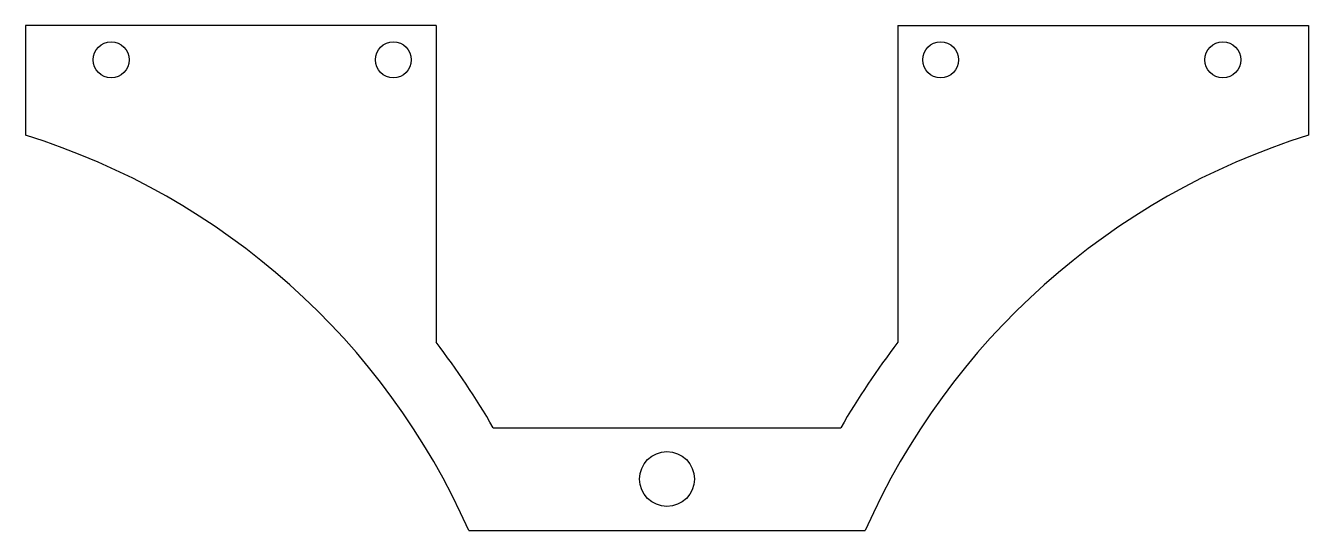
# Model space of a CAD drawing. Header units: millimetres. Extents: x -37.5 to 37.5, y -3 to 26.5.
import ezdxf

# ---------------------------------------------------------------- set-up
doc = ezdxf.new("R2010")
doc.units = ezdxf.units.MM

msp = doc.modelspace()

# ---------------------------------------------------------------- linework, layer by layer
at = {"color": 7, "linetype": 'Continuous', "lineweight": 25}
for p, q in [((-37.5, 26.5), (-37.5, 20.097)), ((-13.5, 26.5), (-37.5, 26.5)), ((-13.5, 26.5), (-13.5, 7.996)), ((13.5, 26.5), (13.5, 7.996)), ((13.5, 26.5), (37.5, 26.5)), ((37.5, 26.5), (37.5, 20.097)), ((-10.163, 3), (10.163, 3)), ((-11.594, -3), (11.594, -3))]:
    msp.add_line(p, q, dxfattribs=at)
for centre, radius in [((-32.5, 24.5), 1.05), ((-16, 24.5), 1.05), ((16, 24.5), 1.05), ((32.5, 24.5), 1.05), ((0, 0), 1.6)]:
    msp.add_circle(centre, radius, dxfattribs=at)
for centre, radius, start, end in [((-50, -20), 42, 23.87621, 72.68535), ((50, -20), 42, 107.31465, 156.12379), ((-50, -20), 46, 30, 37.48824), ((50, -20), 46, 142.51176, 150)]:
    msp.add_arc(centre, radius, start, end, dxfattribs=at)

doc.saveas('drawing.dxf')
